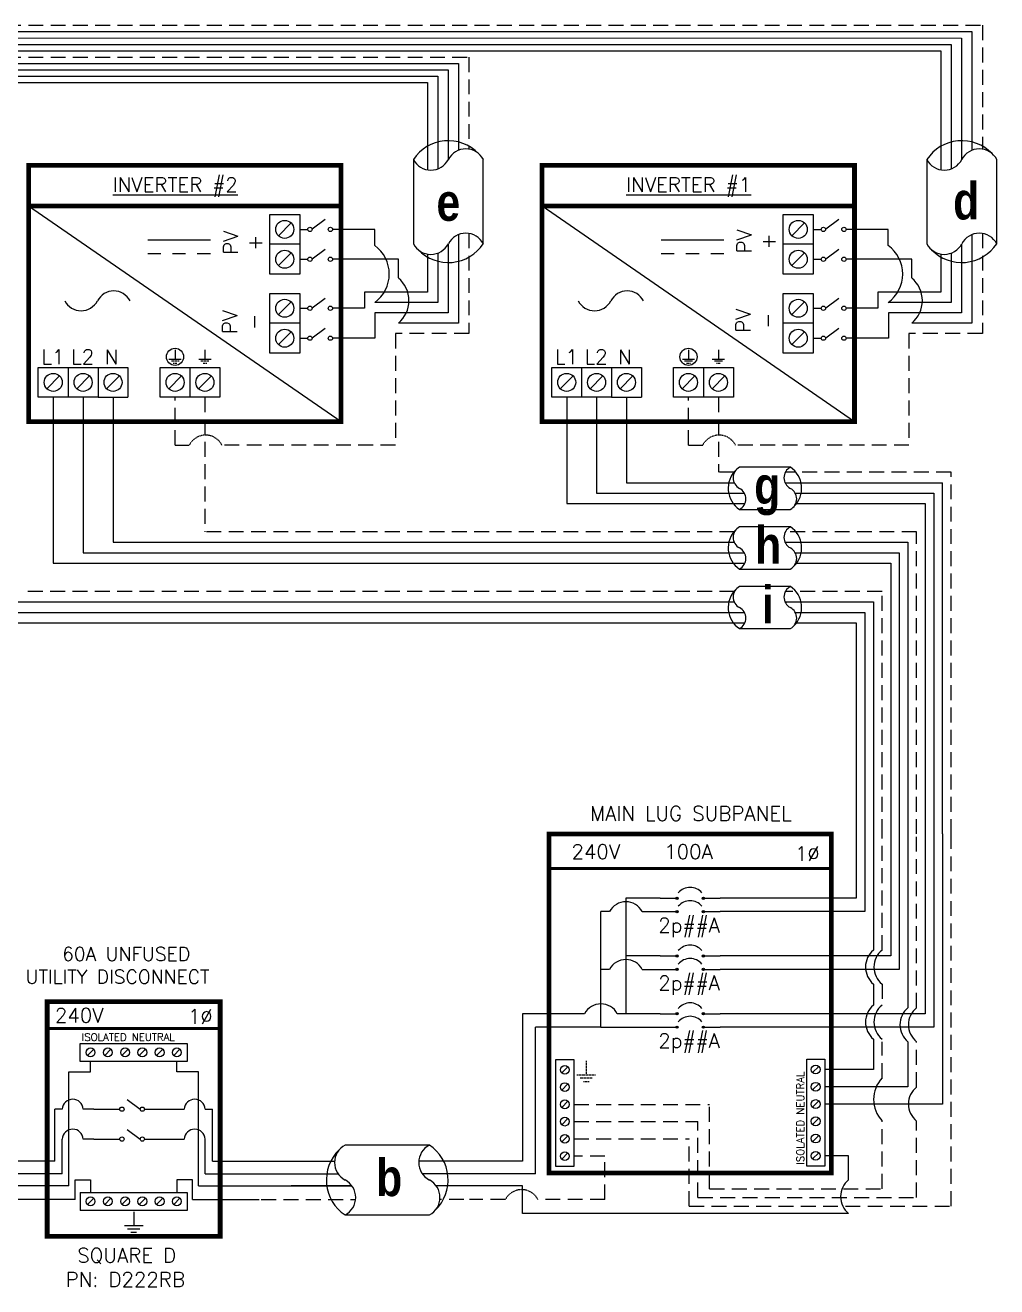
# Model space of a CAD drawing. Header units: feet. Extents: x 18740 to 19510, y 15293 to 15847.
# Drawn here: x 19249.9 to 19494.9, y 15494.3 to 15812.2 of the extents above; entities that cross this region are included whole.
import ezdxf

# ---------------------------------------------------------------- set-up
doc = ezdxf.new("R2010")
doc.units = ezdxf.units.FT
doc.header["$MEASUREMENT"] = 0
doc.linetypes.add('HIDDEN', pattern=[0.375, 0.25, -0.125])
for name, color, linetype in [('ONE LINE BLOCKS', 7, 'Continuous'), ('TABLES', 7, 'Continuous'), ('TEXT', 7, 'Continuous'), ('Z - TITLEBLOCK TXT', 7, 'Continuous')]:
    doc.layers.add(name, color=color, linetype=linetype)
doc.styles.add('ONE LINE TXT', font='techb___.ttf')
doc.styles.get("Standard").update_dxf_attribs({"font": 'simplex.shx'})

# ---------------------------------------------------------------- blocks, each defined once
blk = doc.blocks.new('*U18')
at = {"layer": 'ONE LINE BLOCKS', "linetype": 'Continuous'}
h = blk.add_hatch(color=1, dxfattribs=at)
h.dxf.hatch_style = 1
edge = h.paths.add_edge_path()
edge.add_arc((32.25, -16.19), 0.291, 0, 360)
h = blk.add_hatch(color=1, dxfattribs=at)
h.dxf.hatch_style = 1
edge = h.paths.add_edge_path()
edge.add_arc((38.92, -16.19), 0.291, 0, 360)
h = blk.add_hatch(color=1, dxfattribs=at)
h.dxf.hatch_style = 1
edge = h.paths.add_edge_path()
edge.add_arc((32.25, -19.57), 0.291, 0, 360)
h = blk.add_hatch(color=1, dxfattribs=at)
h.dxf.hatch_style = 1
edge = h.paths.add_edge_path()
edge.add_arc((38.92, -19.57), 0.291, 0, 360)
h = blk.add_hatch(color=1, dxfattribs=at)
h.dxf.hatch_style = 1
edge = h.paths.add_edge_path()
edge.add_arc((32.25, -30.75), 0.291, 0, 360)
h = blk.add_hatch(color=1, dxfattribs=at)
h.dxf.hatch_style = 1
edge = h.paths.add_edge_path()
edge.add_arc((38.92, -30.75), 0.291, 0, 360)
h = blk.add_hatch(color=1, dxfattribs=at)
h.dxf.hatch_style = 1
edge = h.paths.add_edge_path()
edge.add_arc((32.25, -34.13), 0.291, 0, 360)
h = blk.add_hatch(color=1, dxfattribs=at)
h.dxf.hatch_style = 1
edge = h.paths.add_edge_path()
edge.add_arc((38.92, -34.13), 0.291, 0, 360)
h = blk.add_hatch(color=1, dxfattribs=at)
h.dxf.hatch_style = 1
edge = h.paths.add_edge_path()
edge.add_arc((32.25, -45.31), 0.291, 0, 360)
h = blk.add_hatch(color=1, dxfattribs=at)
h.dxf.hatch_style = 1
edge = h.paths.add_edge_path()
edge.add_arc((38.92, -45.31), 0.291, 0, 360)
h = blk.add_hatch(color=1, dxfattribs=at)
h.dxf.hatch_style = 1
edge = h.paths.add_edge_path()
edge.add_arc((32.25, -48.69), 0.291, 0, 360)
h = blk.add_hatch(color=1, dxfattribs=at)
h.dxf.hatch_style = 1
edge = h.paths.add_edge_path()
edge.add_arc((38.92, -48.69), 0.291, 0, 360)
at = {"color": 7, "linetype": 'Continuous'}
for p, q in [((77.44, 0), (77.44, -16.19)), ((86.14, 0), (86.14, -30.75)), ((94.84, 0), (94.84, -45.31)), ((28.05, -16.19), (19.39, -16.19)), ((19.39, -16.19), (19.39, -30.75)), ((77.44, -16.19), (43.12, -16.19)), ((28.05, -30.75), (19.39, -30.75)), ((19.39, -30.75), (19.39, -45.31)), ((86.14, -30.75), (43.12, -30.75)), ((8.98, -45.31), (-6.7, -45.31)), ((-6.7, -45.31), (-6.7, -82.47)), ((28.05, -45.31), (17.22, -45.31)), ((94.84, -45.31), (43.12, -45.31)), ((-6.7, -82.47), (-20.02, -82.47))]:
    blk.add_line(p, q, dxfattribs=at)
at = {"color": 10, "linetype": 'Continuous'}
for p, q in [((79.61, 0), (79.61, -19.57)), ((88.31, 0), (88.31, -34.13)), ((97.01, 0), (97.01, -48.69)), ((13.1, -34.13), (13.1, -19.57)), ((15.27, -19.57), (13.1, -19.57)), ((23.51, -19.57), (28.05, -19.57)), ((79.61, -19.57), (43.12, -19.57)), ((13.1, -48.69), (13.1, -34.13)), ((15.27, -34.13), (13.1, -34.13)), ((23.51, -34.13), (28.05, -34.13)), ((88.31, -34.13), (43.12, -34.13)), ((13.1, -48.69), (-3.41, -48.69)), ((-3.41, -85.65), (-3.41, -48.69)), ((13.1, -48.69), (28.05, -48.69)), ((97.01, -48.69), (43.12, -48.69)), ((-3.41, -85.65), (-20.02, -85.65))]:
    blk.add_line(p, q, dxfattribs=at)
at = {"color": 253, "linetype": 'Continuous'}
for p, q in [((81.79, 0), (81.79, -29.26)), ((90.49, 0), (90.49, -43.82)), ((99.19, 0), (99.19, -68.07)), ((81.79, -37.81), (81.79, -43.14)), ((81.79, -51.7), (81.79, -59.36)), ((90.49, -52.37), (90.49, -63.71)), ((81.79, -59.36), (69.51, -59.36)), ((90.49, -63.71), (69.51, -63.71)), ((99.19, -68.07), (69.51, -68.07)), ((75.52, -81.12), (69.51, -81.12)), ((75.52, -87.14), (75.52, -81.12)), ((-6.7, -88.69), (-20.02, -88.69)), ((-6.7, -95.69), (-6.7, -88.69)), ((75.52, -95.69), (-6.7, -95.69))]:
    blk.add_line(p, q, dxfattribs=at)
at = {"color": 10, "linetype": 'Continuous'}
for centre in [(19.39, -21.73), (19.39, -36.29)]:
    blk.add_arc(centre, 4.65, 27.6639, 152.3361, dxfattribs=at)
at = {"color": 253, "linetype": 'Continuous'}
for centre in [(85.37, -33.53), (85.37, -47.42), (94.07, -48.09), (79.1, -91.41)]:
    blk.add_arc(centre, 5.58, 129.9215, 230.0785, dxfattribs=at)
at = {"color": 7, "linetype": 'Continuous'}
blk.add_arc((13.1, -47.47), 4.65, 27.6639, 152.3361, dxfattribs=at)
at = {"layer": 'ONE LINE BLOCKS', "lineweight": 50}
blk.add_line((0, -8.7), (71.17, -8.7), dxfattribs=at)
at = {"layer": 'ONE LINE BLOCKS', "lineweight": 50, "const_width": 1.19}
blk.add_lwpolyline([(0, -85.47), (0, 0), (71.17, 0), (71.17, -85.47)], close=True, dxfattribs=at)
at = {"layer": 'TEXT', "color": 92, "linetype": 'HIDDEN', "ltscale": 15}
for p, q in [((83.96, -29.26), (83.96, 0)), ((92.66, -43.82), (92.66, 0)), ((101.36, -93.78), (101.36, 0)), ((83.96, -37.81), (83.96, -43.14)), ((83.96, -61.47), (83.96, -52.37)), ((92.66, -63.79), (92.66, -52.37)), ((6.27, -68.14), (40.48, -68.14)), ((40.48, -89.41), (40.48, -68.14)), ((6.27, -72.49), (37.56, -72.49)), ((37.56, -91.6), (37.56, -72.49)), ((83.96, -89.41), (83.96, -72.34)), ((92.66, -91.6), (92.66, -72.34)), ((6.27, -76.84), (35.36, -76.84)), ((35.36, -93.78), (35.36, -76.84)), ((14.11, -81.19), (6.27, -81.19)), ((14.11, -92.13), (14.11, -81.19)), ((-11.01, -92.13), (-20.02, -92.13)), ((14.11, -92.13), (-2.77, -92.13)), ((37.56, -91.6), (92.66, -91.6)), ((40.48, -89.41), (83.96, -89.41)), ((35.36, -93.78), (101.36, -93.78))]:
    blk.add_line(p, q, dxfattribs=at)
at = {"layer": 'TEXT', "color": 92, "linetype": 'HIDDEN', "flags": 128}
for points in [[(9.38, -57.21), (9.38, -60.71)], [(7.04, -60.71), (11.72, -60.71)], [(10.91, -61.58), (7.85, -61.58)], [(10.1, -62.45), (8.66, -62.45)]]:
    blk.add_lwpolyline(points, dxfattribs=at)
at = {"layer": 'TEXT', "color": 92, "linetype": 'Continuous', "ltscale": 4}
for centre, radius, start, end in [((87.43, -33.53), 5.51, 129.059, 230.941), ((87.43, -47.42), 5.51, 129.059, 230.941), ((96.13, -48.09), 5.51, 129.059, 230.941), ((89.87, -66.9), 8.03, 137.3778, 222.6222), ((96.13, -68.07), 5.51, 129.059, 230.941)]:
    blk.add_arc(centre, radius, start, end, dxfattribs=at)
at = {"layer": 'TEXT', "color": 92, "linetype": 'HIDDEN', "ltscale": 0.3}
blk.add_arc((-6.89, -94.29), 4.65, 27.6639, 152.3361, dxfattribs=at)
at = {"layer": 'Z - TITLEBLOCK TXT', "color": 1, "linetype": 'Continuous'}
for p, q in [((1.73, -83.79), (1.73, -56.84)), ((1.73, -56.84), (6.27, -56.84)), ((6.27, -56.84), (6.27, -83.79)), ((64.97, -83.71), (64.97, -56.77)), ((64.97, -56.77), (69.51, -56.77)), ((69.51, -56.77), (69.51, -83.71)), ((6.27, -83.79), (1.73, -83.79)), ((69.51, -83.71), (64.97, -83.71))]:
    blk.add_line(p, q, dxfattribs=at)
at = {"layer": 'Z - TITLEBLOCK TXT', "color": 4, "linetype": 'Continuous'}
for p, q in [((4.79, -58.65), (3.22, -60.22)), ((68.02, -58.58), (66.45, -60.15)), ((4.79, -63), (3.22, -64.57)), ((68.02, -62.93), (66.45, -64.5)), ((4.79, -67.35), (3.22, -68.92)), ((68.02, -67.28), (66.45, -68.85)), ((4.79, -71.7), (3.22, -73.27)), ((68.02, -71.63), (66.45, -73.2)), ((4.79, -76.05), (3.22, -77.62)), ((68.02, -75.98), (66.45, -77.55)), ((4.79, -80.4), (3.22, -81.97)), ((68.02, -80.33), (66.45, -81.9))]:
    blk.add_line(p, q, dxfattribs=at)
at = {"layer": 'Z - TITLEBLOCK TXT', "color": 1, "linetype": 'Continuous', "flags": 128}
for points in [[(28.05, -16.19), (32.25, -16.19)], [(28.05, -16.19), (32.25, -16.19)], [(38.92, -16.19), (43.12, -16.19)], [(28.05, -19.57), (32.25, -19.57)], [(28.05, -19.57), (32.25, -19.57)], [(38.92, -19.57), (43.12, -19.57)], [(28.05, -30.75), (32.25, -30.75)], [(28.05, -30.75), (32.25, -30.75)], [(38.92, -30.75), (43.12, -30.75)], [(28.05, -34.13), (32.25, -34.13)], [(28.05, -34.13), (32.25, -34.13)], [(38.92, -34.13), (43.12, -34.13)], [(28.05, -45.31), (32.25, -45.31)], [(28.05, -45.31), (32.25, -45.31)], [(38.92, -45.31), (43.12, -45.31)], [(28.05, -48.69), (32.25, -48.69)], [(28.05, -48.69), (32.25, -48.69)], [(38.92, -48.69), (43.12, -48.69)]]:
    blk.add_lwpolyline(points, dxfattribs=at)
at = {"layer": 'Z - TITLEBLOCK TXT', "color": 1, "linetype": 'Continuous'}
for centre in [(32.25, -16.19), (38.92, -16.19), (32.25, -19.57), (38.92, -19.57), (32.25, -30.75), (38.92, -30.75), (32.25, -34.13), (38.92, -34.13), (32.25, -45.31), (38.92, -45.31), (32.25, -48.69), (38.92, -48.69)]:
    blk.add_circle(centre, 0.291, dxfattribs=at)
at = {"layer": 'Z - TITLEBLOCK TXT', "color": 4, "linetype": 'Continuous'}
for centre in [(4, -59.44), (67.24, -59.36), (4, -63.79), (67.24, -63.71), (4, -68.14), (67.24, -68.07), (4, -72.49), (67.24, -72.42), (4, -76.84), (67.24, -76.77), (4, -81.19), (67.24, -81.12)]:
    blk.add_circle(centre, 1.11, dxfattribs=at)
at = {"layer": 'Z - TITLEBLOCK TXT', "color": 1, "linetype": 'Continuous'}
for centre in [(35.58, -17.38), (35.58, -20.76), (35.58, -31.94), (35.58, -35.32), (35.58, -46.5), (35.58, -49.88)]:
    blk.add_arc(centre, 3.93, 40.3392, 139.6608, dxfattribs=at)
at = {"layer": 'TABLES', "color": 1, "linetype": 'Continuous'}
for p in [(27.55, -24.8), (27.55, -39.36), (27.55, -53.92)]:
    blk.add_text('2p##A', height=3.658, dxfattribs=at).set_placement(p)
at = {"layer": 'TABLES', "color": 4, "linetype": 'Continuous'}
blk.add_text('ISOLATED NEUTRAL', height=1.8743, rotation=90, dxfattribs=at).set_placement((64.31, -83.35))
at = {"layer": 'TEXT', "color": 1, "attachment_point": 5}
for s, width, gutter_width, insert, char_height in [('MAIN LUG SUBPANEL ', 62.3984, 7.17, (35.78, 5.18), 3.6576), ('240V', 0.1481, 0.75, (11.79, -4.45), 3.658), ('100A', 0.1481, 0.75, (35.17, -4.45), 3.658), ('1∅', 0.1481, 0.75, (65.15, -4.96), 3.658)]:
    blk.add_mtext_dynamic_manual_height_columns(s, width=width, gutter_width=gutter_width, heights=[0], dxfattribs=dict(at, insert=insert, char_height=char_height))
blk = doc.blocks.new('M_UTILITY DISCONNECT')
at = {"color": 253, "linetype": 'Continuous'}
for p, q in [((2.699, 0.611), (2.699, 5.706)), ((2.699, 5.706), (3.671, 5.706)), ((3.671, 5.706), (3.671, 6.168)), ((7.524, 5.706), (7.524, 6.168)), ((8.496, 5.706), (7.524, 5.706)), ((8.496, 0.611), (8.496, 5.706)), ((2.699, 0.611), (0, 0.611)), ((8.496, 0.611), (11.195, 0.611))]:
    blk.add_line(p, q, dxfattribs=at)
at = {"color": 7, "linetype": 'Continuous'}
for p, q in [((2.078, 1.711), (2.078, 4.034)), ((2.408, 4.034), (2.078, 4.034)), ((3.809, 4.034), (3.343, 4.034)), ((7.386, 4.034), (7.853, 4.034)), ((8.788, 4.034), (9.118, 4.034)), ((9.118, 1.711), (9.118, 4.034)), ((2.078, 1.711), (0, 1.711)), ((9.118, 1.711), (11.195, 1.711))]:
    blk.add_line(p, q, dxfattribs=at)
at = {"color": 10, "linetype": 'Continuous'}
for p, q in [((2.408, 1.149), (2.408, 2.699)), ((3.809, 2.699), (3.343, 2.699)), ((7.386, 2.699), (7.853, 2.699)), ((8.787, 1.149), (8.788, 2.699)), ((2.408, 1.149), (0, 1.149)), ((8.787, 1.149), (11.195, 1.149))]:
    blk.add_line(p, q, dxfattribs=at)
at = {"color": 7, "linetype": 'Continuous'}
for centre in [(2.875, 4.008), (8.32, 4.008)]:
    blk.add_arc(centre, 0.468, 3.2819, 176.7181, dxfattribs=at)
at = {"color": 10, "linetype": 'Continuous'}
for centre in [(2.875, 2.672), (8.32, 2.672)]:
    blk.add_arc(centre, 0.468, 3.2819, 176.7181, dxfattribs=at)
at = {"layer": 'ONE LINE BLOCKS', "lineweight": 50}
blk.add_line((1.732, 7.637), (9.459, 7.637), dxfattribs=at)
at = {"layer": 'ONE LINE BLOCKS', "lineweight": 50, "const_width": 0.21}
blk.add_lwpolyline([(1.732, -1.647), (1.732, 8.836), (9.459, 8.836), (9.459, -1.647)], close=True, dxfattribs=at)
at = {"layer": 'TEXT', "color": 92, "linetype": 'HIDDEN', "ltscale": 15}
for p, q in [((2.978, 0), (2.978, 0.875)), ((2.978, 0.875), (3.671, 0.875)), ((3.671, 0.875), (3.671, 0.319)), ((8.217, 0.875), (7.524, 0.875)), ((7.524, 0.875), (7.524, 0.319)), ((8.217, 0), (8.217, 0.875)), ((2.978, 0), (0, 0)), ((8.217, 0), (11.195, 0))]:
    blk.add_line(p, q, dxfattribs=at)
at = {"layer": 'TEXT', "color": 92, "linetype": 'Continuous', "flags": 128}
for points in [[(5.598, -0.543), (5.598, -1.164)], [(5.183, -1.164), (6.012, -1.164)], [(5.869, -1.317), (5.327, -1.317)], [(5.725, -1.471), (5.47, -1.471)]]:
    blk.add_lwpolyline(points, dxfattribs=at)
at = {"layer": 'Z - TITLEBLOCK TXT', "color": 1, "linetype": 'Continuous'}
for p, q in [((3.211, 6.168), (3.211, 6.972)), ((3.211, 6.972), (7.984, 6.972)), ((7.984, 6.972), (7.984, 6.168)), ((7.984, 6.168), (3.211, 6.168)), ((3.809, 4.034), (4.973, 4.034)), ((5.309, 4.468), (5.887, 4.036)), ((6.078, 4.034), (7.386, 4.034)), ((5.309, 3.134), (5.887, 2.701)), ((3.809, 2.699), (4.973, 2.699)), ((6.078, 2.699), (7.386, 2.699)), ((3.211, 0.319), (7.984, 0.319)), ((3.211, 0.319), (3.211, -0.485)), ((7.984, 0.319), (7.984, -0.485)), ((7.984, -0.485), (3.211, -0.485))]:
    blk.add_line(p, q, dxfattribs=at)
at = {"layer": 'Z - TITLEBLOCK TXT', "color": 4, "linetype": 'Continuous'}
for p, q in [((3.81, 6.71), (3.531, 6.431)), ((4.581, 6.71), (4.302, 6.431)), ((5.351, 6.71), (5.073, 6.431)), ((6.122, 6.71), (5.844, 6.431)), ((6.893, 6.71), (6.614, 6.431)), ((7.664, 6.71), (7.385, 6.431)), ((3.81, 0.056), (3.531, -0.223)), ((4.581, 0.056), (4.302, -0.223)), ((5.351, 0.056), (5.073, -0.223)), ((6.122, 0.056), (5.844, -0.223)), ((6.893, 0.056), (6.614, -0.223)), ((7.664, 0.056), (7.385, -0.223))]:
    blk.add_line(p, q, dxfattribs=at)
for centre in [(3.671, 6.57), (4.441, 6.57), (5.212, 6.57), (5.983, 6.57), (6.754, 6.57), (7.524, 6.57), (3.671, -0.083), (4.441, -0.083), (5.212, -0.083), (5.983, -0.083), (6.754, -0.083), (7.524, -0.083)]:
    blk.add_circle(centre, 0.197, dxfattribs=at)
at = {"layer": 'Z - TITLEBLOCK TXT', "color": 1, "linetype": 'Continuous'}
for centre in [(5.069, 4.034), (5.983, 4.034), (5.069, 2.699), (5.983, 2.699)]:
    blk.add_circle(centre, 0.0959, dxfattribs=at)
at = {"layer": 'TABLES', "color": 4, "linetype": 'Continuous'}
blk.add_text('ISOLATED NEUTRAL', height=0.33207, dxfattribs=at).set_placement((3.275, 7.089))
at = {"layer": 'TEXT', "color": 1}
for s, width, gutter_width, heights, insert, char_height, attachment_point in [('\\A1;\\pi2.3006; 60A UNFUSED \\P\\pi1.0912;UTILITY DISCONNECT', 11.50802, 0, [1.916], (-0.322, 11.272), 0.612, 1), ('240V', 0.14806, 0.75, [0], (3.162, 8.227), 0.648, 5), ('1∅', 0.14806, 0.75, [0], (8.576, 8.174), 0.648, 5), ('\\A1;\\pi1.5665,t4.8065;SQUARE D\\P\\pi1.042,t4.282;PN: D222RB', 8.03936, 0.203, [2.349], (1.51, -2.167), 0.648, 1)]:
    blk.add_mtext_dynamic_manual_height_columns(s, width=width, gutter_width=gutter_width, heights=heights, dxfattribs=dict(at, insert=insert, char_height=char_height, attachment_point=attachment_point))

msp = doc.modelspace()

# ---------------------------------------------------------------- linework, layer by layer
at = {"color": 7, "linetype": 'Continuous'}
for p, q in [((19121.36, 15810.62), (19488.61, 15810.62)), ((19488.61, 15810.62), (19488.61, 15780.7)), ((19121.36, 15807.41), (19483.37, 15807.41)), ((19483.37, 15807.41), (19483.37, 15776.04)), ((19121.36, 15802.59), (19359.18, 15802.58)), ((19359.18, 15802.58), (19359.18, 15780.7)), ((19121.36, 15799.37), (19353.93, 15799.37)), ((19353.93, 15799.37), (19353.93, 15776.04)), ((19347.8, 15778.39), (19347.8, 15757.15)), ((19365.42, 15757.15), (19365.42, 15778.39)), ((19477.23, 15778.39), (19477.23, 15757.15)), ((19494.86, 15757.15), (19494.86, 15778.39)), ((19338.05, 15760.78), (19327.42, 15760.78)), ((19338.05, 15756.67), (19338.05, 15760.78)), ((19359.18, 15759.46), (19359.18, 15737.12)), ((19467.48, 15760.78), (19456.85, 15760.78)), ((19467.48, 15756.67), (19467.48, 15760.78)), ((19488.61, 15759.46), (19488.61, 15737.12)), ((19344.01, 15753.24), (19327.42, 15753.24)), ((19344.01, 15748.52), (19344.01, 15753.24)), ((19353.93, 15754.79), (19353.93, 15742.37)), ((19473.44, 15753.24), (19456.85, 15753.24)), ((19473.44, 15748.52), (19473.44, 15753.24)), ((19483.37, 15754.79), (19483.37, 15742.37)), ((19353.93, 15742.37), (19338.05, 15742.37)), ((19483.37, 15742.37), (19467.48, 15742.37)), ((19359.18, 15737.12), (19344.01, 15737.12)), ((19488.61, 15737.12), (19473.44, 15737.12)), ((19257.01, 15718.45), (19257.01, 15676.64)), ((19386.44, 15718.45), (19386.44, 15691.66)), ((19442.82, 15700.82), (19430, 15700.82)), ((19386.44, 15691.66), (19431.37, 15691.66)), ((19430, 15690.19), (19442.82, 15690.19)), ((19444.18, 15691.66), (19476.81, 15691.66)), ((19476.81, 15691.66), (19476.81, 15608.38)), ((19442.82, 15685.79), (19430, 15685.79)), ((19257.01, 15676.64), (19431.37, 15676.64)), ((19444.18, 15676.64), (19468.11, 15676.64)), ((19468.11, 15676.64), (19468.11, 15608.38)), ((19430, 15675.16), (19442.82, 15675.16)), ((19442.82, 15670.77), (19430, 15670.77)), ((19238.77, 15661.61), (19431.37, 15661.61)), ((19430, 15660.14), (19442.82, 15660.14)), ((19444.18, 15661.61), (19459.41, 15661.61)), ((19459.41, 15661.61), (19459.41, 15608.38)), ((19351.83, 15529.98), (19330.58, 15529.98)), ((19308.89, 15525.91), (19327.93, 15525.91)), ((19361.95, 15525.91), (19349.17, 15525.91)), ((19330.58, 15512.35), (19351.83, 15512.35))]:
    msp.add_line(p, q, dxfattribs=at)
at = {"color": 253, "linetype": 'Continuous'}
for p, q in [((19121.36, 15809.02), (19485.99, 15809.01)), ((19485.99, 15809.01), (19485.99, 15778.29)), ((19121.36, 15805.8), (19480.74, 15805.8)), ((19480.74, 15805.8), (19480.74, 15775.81)), ((19121.36, 15800.98), (19356.56, 15800.98)), ((19356.56, 15800.98), (19356.56, 15778.29)), ((19121.36, 15797.76), (19351.31, 15797.76)), ((19351.31, 15797.76), (19351.31, 15775.81)), ((19356.56, 15757.04), (19356.56, 15739.75)), ((19485.99, 15757.04), (19485.99, 15739.75)), ((19351.31, 15754.56), (19351.31, 15744.99)), ((19480.74, 15754.56), (19480.74, 15744.99)), ((19351.31, 15744.99), (19335.47, 15744.99)), ((19335.47, 15744.99), (19335.47, 15740.88)), ((19480.74, 15744.99), (19464.91, 15744.99)), ((19464.91, 15744.99), (19464.91, 15740.88)), ((19335.47, 15740.88), (19327.42, 15740.88)), ((19356.56, 15739.75), (19338.1, 15739.75)), ((19338.1, 15739.75), (19338.1, 15733.35)), ((19464.91, 15740.88), (19456.85, 15740.88)), ((19485.99, 15739.75), (19467.53, 15739.75)), ((19467.53, 15739.75), (19467.53, 15733.35)), ((19338.1, 15733.35), (19327.42, 15733.35)), ((19467.53, 15733.35), (19456.85, 15733.35)), ((19272.08, 15718.45), (19272.08, 15681.9)), ((19401.51, 15718.45), (19401.51, 15696.92)), ((19401.51, 15696.92), (19428.66, 15696.92)), ((19441.48, 15696.92), (19481.16, 15696.92)), ((19481.16, 15608.38), (19481.16, 15696.92)), ((19272.08, 15681.9), (19428.66, 15681.9)), ((19441.48, 15681.9), (19472.46, 15681.9)), ((19472.46, 15681.9), (19472.46, 15608.38)), ((19246.05, 15666.87), (19428.66, 15666.87)), ((19441.48, 15666.87), (19463.76, 15666.87)), ((19463.76, 15666.87), (19463.76, 15608.38)), ((19305.38, 15519.69), (19332.29, 15519.69)), ((19332.29, 15519.69), (19316.97, 15519.69)), ((19361.95, 15519.69), (19353.54, 15519.69))]:
    msp.add_line(p, q, dxfattribs=at)
at = {"color": 10, "linetype": 'Continuous'}
for p, q in [((19264.54, 15718.45), (19264.54, 15679.27)), ((19393.97, 15718.45), (19393.97, 15694.29)), ((19393.97, 15694.29), (19431.24, 15694.29)), ((19444.05, 15694.29), (19478.99, 15694.29)), ((19478.99, 15694.29), (19478.99, 15608.38)), ((19264.54, 15679.27), (19431.24, 15679.27)), ((19444.05, 15679.27), (19470.29, 15679.27)), ((19470.29, 15679.27), (19470.29, 15608.38)), ((19241.99, 15664.24), (19431.24, 15664.24)), ((19444.05, 15664.24), (19461.59, 15664.24)), ((19461.59, 15664.24), (19461.59, 15608.38)), ((19307.02, 15522.73), (19328.81, 15522.73)), ((19361.95, 15522.73), (19350.05, 15522.73))]:
    msp.add_line(p, q, dxfattribs=at)
at = {"color": 7, "linetype": 'Continuous'}
for centre, radius, start, end in [((19356.61, 15772.54), 10.58, 43.9732, 146.4265), ((19486.04, 15772.54), 10.58, 43.9732, 146.4265), ((19356.61, 15763), 10.58, 223.9732, 326.4265), ((19486.04, 15763), 10.58, 223.9732, 326.4265), ((19433.53, 15695.5), 6.38, 133.9732, 236.4265), ((19439.29, 15695.5), 6.38, 313.9732, 56.4265), ((19439.29, 15680.48), 6.38, 313.9732, 56.4265), ((19433.53, 15680.48), 6.38, 133.9732, 236.4265), ((19433.53, 15665.45), 6.38, 133.9732, 236.4265), ((19439.29, 15665.45), 6.38, 313.9732, 56.4265), ((19345.98, 15521.17), 10.58, 313.9732, 56.4265), ((19336.43, 15521.17), 10.58, 133.9732, 236.4265)]:
    msp.add_arc(centre, radius, start, end, dxfattribs=at)
at = {"layer": 'ONE LINE BLOCKS', "lineweight": 50, "const_width": 1.19}
for points in [[(19250.79, 15712.29), (19250.79, 15776.94), (19329.56, 15776.94), (19329.56, 15712.29)], [(19250.79, 15766.66), (19250.79, 15776.94), (19329.56, 15776.94), (19329.56, 15766.66)], [(19380.22, 15712.29), (19380.22, 15776.94), (19458.99, 15776.94), (19458.99, 15712.29)], [(19380.22, 15766.66), (19380.22, 15776.94), (19458.99, 15776.94), (19458.99, 15766.66)]]:
    msp.add_lwpolyline(points, close=True, dxfattribs=at)
at = {"layer": 'TEXT', "color": 92, "linetype": 'HIDDEN', "ltscale": 15}
for p, q in [((19121.36, 15812.23), (19491.23, 15812.23)), ((19491.23, 15812.23), (19491.23, 15780.99)), ((19121.36, 15804.19), (19361.8, 15804.19)), ((19361.8, 15804.19), (19361.8, 15780.99)), ((19361.8, 15759.75), (19361.8, 15734.5)), ((19491.23, 15759.75), (19491.23, 15734.5)), ((19361.8, 15734.5), (19343.29, 15734.5)), ((19343.29, 15734.5), (19343.29, 15706.42)), ((19491.23, 15734.5), (19472.72, 15734.5)), ((19472.72, 15734.5), (19472.72, 15706.42)), ((19287.71, 15706.42), (19287.71, 15718.45)), ((19295.25, 15718.45), (19295.25, 15684.53)), ((19417.14, 15706.42), (19417.14, 15718.45)), ((19424.68, 15718.45), (19424.68, 15699.55)), ((19287.71, 15706.42), (19291.31, 15706.42)), ((19343.29, 15706.42), (19299.55, 15706.42)), ((19417.14, 15706.42), (19420.75, 15706.42)), ((19472.72, 15706.42), (19428.98, 15706.42)), ((19428.74, 15699.55), (19424.68, 15699.55)), ((19483.34, 15699.55), (19441.55, 15699.55)), ((19483.34, 15608.38), (19483.34, 15699.55)), ((19428.74, 15684.53), (19295.25, 15684.53)), ((19474.64, 15684.53), (19441.55, 15684.53)), ((19474.64, 15608.38), (19474.64, 15684.53)), ((19428.74, 15669.5), (19249.69, 15669.5)), ((19465.94, 15669.5), (19441.55, 15669.5)), ((19465.94, 15608.38), (19465.94, 15669.5)), ((19303.81, 15516.25), (19333.22, 15516.25)), ((19360.53, 15516.25), (19354.47, 15516.25))]:
    msp.add_line(p, q, dxfattribs=at)
at = {"layer": 'TEXT', "color": 92, "linetype": 'Continuous', "flags": 128}
for points in [[(19287.71, 15730.4), (19287.71, 15728.1)], [(19295.25, 15730.4), (19295.25, 15728.1)], [(19417.15, 15730.4), (19417.14, 15728.1)], [(19424.68, 15730.4), (19424.68, 15728.1)], [(19286.18, 15728.1), (19289.25, 15728.1)], [(19293.71, 15728.1), (19296.78, 15728.1)], [(19415.61, 15728.1), (19418.68, 15728.1)], [(19418.15, 15727.53), (19416.14, 15727.53)], [(19423.14, 15728.1), (19426.21, 15728.1)], [(19425.68, 15727.53), (19423.67, 15727.53)]]:
    msp.add_lwpolyline(points, dxfattribs=at)
at = {"layer": 'TEXT', "color": 92, "linetype": 'HIDDEN', "flags": 128}
for points in [[(19288.72, 15727.53), (19286.71, 15727.53)], [(19288.18, 15726.96), (19287.24, 15726.96)], [(19296.25, 15727.53), (19294.24, 15727.53)], [(19295.72, 15726.96), (19294.78, 15726.96)], [(19417.61, 15726.96), (19416.67, 15726.96)], [(19425.15, 15726.96), (19424.21, 15726.96)]]:
    msp.add_lwpolyline(points, dxfattribs=at)
at = {"layer": 'TEXT', "color": 92, "linetype": 'Continuous'}
for centre in [(19287.71, 15728.65), (19417.14, 15728.65)]:
    msp.add_circle(centre, 2.17, dxfattribs=at)
at = {"layer": 'TEXT', "color": 92, "linetype": 'HIDDEN', "ltscale": 0.3}
for centre in [(19295.43, 15704.26), (19424.87, 15704.26)]:
    msp.add_arc(centre, 4.65, 27.6639, 152.3361, dxfattribs=at)
at = {"layer": 'Z - TITLEBLOCK TXT', "color": 7, "linetype": 'Continuous'}
for p, q in [((19329.56, 15712.29), (19250.79, 15766.66)), ((19458.99, 15712.29), (19380.22, 15766.66)), ((19296.61, 15758.05), (19280.85, 15758.05)), ((19426.04, 15758.05), (19410.28, 15758.05)), ((19284.14, 15754.64), (19280.85, 15754.64)), ((19290.38, 15754.64), (19287.08, 15754.64)), ((19296.61, 15754.64), (19293.32, 15754.64)), ((19413.57, 15754.64), (19410.28, 15754.64)), ((19419.81, 15754.64), (19416.51, 15754.64)), ((19426.04, 15754.64), (19422.75, 15754.64))]:
    msp.add_line(p, q, dxfattribs=at)
at = {"layer": 'Z - TITLEBLOCK TXT', "color": 1, "linetype": 'Continuous'}
for p, q in [((19311.61, 15749.48), (19311.61, 15764.55)), ((19311.61, 15764.55), (19319.14, 15764.55)), ((19311.61, 15749.48), (19311.61, 15764.55)), ((19319.14, 15764.55), (19319.14, 15749.48)), ((19319.14, 15764.55), (19319.14, 15757.01)), ((19325.57, 15763.24), (19322.31, 15760.8)), ((19441.04, 15749.48), (19441.04, 15764.55)), ((19441.04, 15764.55), (19448.57, 15764.55)), ((19441.04, 15749.48), (19441.04, 15764.55)), ((19448.57, 15764.55), (19448.57, 15749.48)), ((19448.57, 15764.55), (19448.57, 15757.01)), ((19455, 15763.24), (19451.74, 15760.8)), ((19319.14, 15760.78), (19321.18, 15760.78)), ((19448.57, 15760.78), (19450.61, 15760.78)), ((19319.14, 15757.01), (19311.61, 15757.01)), ((19325.57, 15755.71), (19322.31, 15753.26)), ((19448.57, 15757.01), (19441.04, 15757.01)), ((19455, 15755.71), (19451.74, 15753.26)), ((19319.14, 15753.24), (19321.18, 15753.24)), ((19448.57, 15753.24), (19450.61, 15753.24)), ((19319.14, 15749.48), (19311.61, 15749.48)), ((19448.57, 15749.48), (19441.04, 15749.48)), ((19311.61, 15729.58), (19311.61, 15744.65)), ((19311.61, 15744.65), (19319.14, 15744.65)), ((19319.14, 15744.65), (19319.14, 15737.12)), ((19325.57, 15743.34), (19322.31, 15740.9)), ((19441.04, 15729.58), (19441.04, 15744.65)), ((19441.04, 15744.65), (19448.57, 15744.65)), ((19448.57, 15744.65), (19448.57, 15737.12)), ((19455, 15743.34), (19451.74, 15740.9)), ((19319.14, 15740.88), (19321.18, 15740.88)), ((19448.57, 15740.88), (19450.61, 15740.88)), ((19319.14, 15737.12), (19311.61, 15737.12)), ((19319.14, 15737.12), (19319.14, 15729.58)), ((19448.57, 15737.12), (19441.04, 15737.12)), ((19448.57, 15737.12), (19448.57, 15729.58)), ((19319.14, 15733.35), (19321.18, 15733.35)), ((19325.57, 15735.81), (19322.31, 15733.37)), ((19448.57, 15733.35), (19450.61, 15733.35)), ((19455, 15735.81), (19451.74, 15733.37)), ((19319.14, 15729.58), (19311.61, 15729.58)), ((19448.57, 15729.58), (19441.04, 15729.58)), ((19253.24, 15725.99), (19268.31, 15725.99)), ((19253.24, 15718.45), (19253.24, 15725.99)), ((19253.24, 15725.99), (19260.77, 15725.99)), ((19260.77, 15725.99), (19260.77, 15718.45)), ((19268.31, 15725.99), (19268.31, 15718.45)), ((19268.31, 15725.99), (19275.84, 15725.99)), ((19275.84, 15725.99), (19275.84, 15718.45)), ((19283.95, 15725.99), (19299.02, 15725.99)), ((19283.95, 15718.45), (19283.95, 15725.99)), ((19283.95, 15725.99), (19291.48, 15725.99)), ((19291.48, 15725.99), (19291.48, 15718.45)), ((19299.02, 15725.99), (19299.02, 15718.45)), ((19382.67, 15725.99), (19397.74, 15725.99)), ((19382.67, 15718.45), (19382.67, 15725.99)), ((19382.67, 15725.99), (19390.21, 15725.99)), ((19390.21, 15725.99), (19390.21, 15718.45)), ((19397.74, 15725.99), (19397.74, 15718.45)), ((19397.74, 15725.99), (19405.27, 15725.99)), ((19405.27, 15725.99), (19405.27, 15718.45)), ((19413.38, 15725.99), (19428.45, 15725.99)), ((19413.38, 15718.45), (19413.38, 15725.99)), ((19413.38, 15725.99), (19420.91, 15725.99)), ((19420.91, 15725.99), (19420.91, 15718.45)), ((19428.45, 15725.99), (19428.45, 15718.45)), ((19268.31, 15718.45), (19253.24, 15718.45)), ((19268.31, 15718.45), (19275.84, 15718.45)), ((19299.02, 15718.45), (19283.95, 15718.45)), ((19397.74, 15718.45), (19382.67, 15718.45)), ((19397.74, 15718.45), (19405.27, 15718.45)), ((19428.45, 15718.45), (19413.38, 15718.45))]:
    msp.add_line(p, q, dxfattribs=at)
at = {"layer": 'Z - TITLEBLOCK TXT', "color": 4, "linetype": 'Continuous'}
for p, q in [((19316.98, 15762.39), (19313.77, 15759.17)), ((19446.41, 15762.39), (19443.2, 15759.17)), ((19316.98, 15754.85), (19313.77, 15751.64)), ((19446.41, 15754.85), (19443.2, 15751.64)), ((19316.98, 15742.49), (19313.77, 15739.28)), ((19446.41, 15742.49), (19443.2, 15739.28)), ((19316.98, 15734.96), (19313.77, 15731.74)), ((19446.41, 15734.96), (19443.2, 15731.74)), ((19258.61, 15723.83), (19255.4, 15720.62)), ((19266.15, 15723.83), (19262.93, 15720.62)), ((19273.68, 15723.83), (19270.47, 15720.62)), ((19289.32, 15723.83), (19286.11, 15720.62)), ((19296.86, 15723.83), (19293.64, 15720.62)), ((19388.05, 15723.83), (19384.83, 15720.62)), ((19395.58, 15723.83), (19392.37, 15720.62)), ((19403.11, 15723.83), (19399.9, 15720.62)), ((19418.75, 15723.83), (19415.54, 15720.62)), ((19426.29, 15723.83), (19423.07, 15720.62))]:
    msp.add_line(p, q, dxfattribs=at)
for centre in [(19315.37, 15760.78), (19444.8, 15760.78), (19315.37, 15753.24), (19444.8, 15753.24), (19315.37, 15740.88), (19444.8, 15740.88), (19315.37, 15733.35), (19444.8, 15733.35), (19257.01, 15722.22), (19264.54, 15722.22), (19272.08, 15722.22), (19287.71, 15722.22), (19295.25, 15722.22), (19386.44, 15722.22), (19393.97, 15722.22), (19401.51, 15722.22), (19417.14, 15722.22), (19424.68, 15722.22)]:
    msp.add_circle(centre, 2.27, dxfattribs=at)
at = {"layer": 'Z - TITLEBLOCK TXT', "color": 1, "linetype": 'Continuous'}
for centre in [(19321.72, 15760.78), (19326.88, 15760.78), (19451.15, 15760.78), (19456.31, 15760.78), (19321.72, 15753.24), (19326.88, 15753.24), (19451.15, 15753.24), (19456.31, 15753.24), (19321.72, 15740.88), (19326.88, 15740.88), (19451.15, 15740.88), (19456.31, 15740.88), (19321.72, 15733.35), (19326.88, 15733.35), (19451.15, 15733.35), (19456.31, 15733.35)]:
    msp.add_circle(centre, 0.541, dxfattribs=at)
at = {"layer": 'Z - TITLEBLOCK TXT', "linetype": 'Continuous'}
for centre, radius, start, end in [((19361.02, 15776.08), 4.98, 27.6639, 152.3361), ((19490.45, 15776.08), 4.98, 27.6639, 152.3361), ((19352.2, 15780.7), 4.98, 207.6639, 332.3361), ((19481.63, 15780.7), 4.98, 207.6639, 332.3361), ((19361.02, 15754.84), 4.98, 27.6639, 152.3361), ((19490.45, 15754.84), 4.98, 27.6639, 152.3361), ((19332.92, 15749.52), 8.8, 305.6505, 54.3495), ((19352.2, 15759.46), 4.98, 207.6639, 332.3361), ((19462.35, 15749.52), 8.8, 305.6505, 54.3495), ((19481.63, 15759.46), 4.98, 207.6639, 332.3361), ((19339.24, 15742.82), 7.43, 309.9338, 50.0662), ((19468.67, 15742.82), 7.43, 309.9338, 50.0662), ((19264.02, 15744.92), 4.65, 207.6639, 332.3361), ((19272.26, 15740.6), 4.65, 27.6639, 152.3361), ((19393.46, 15744.92), 4.65, 207.6639, 332.3361), ((19401.69, 15740.6), 4.65, 27.6639, 152.3361), ((19431.4, 15698.16), 3, 117.6639, 242.3361), ((19444.21, 15698.16), 3, 117.6639, 242.3361), ((19428.61, 15692.84), 3, 297.6639, 62.3361), ((19441.42, 15692.84), 3, 297.6639, 62.3361), ((19431.4, 15683.14), 3, 117.6639, 242.3361), ((19444.21, 15683.14), 3, 117.6639, 242.3361), ((19428.61, 15677.82), 3, 297.6639, 62.3361), ((19441.42, 15677.82), 3, 297.6639, 62.3361), ((19431.4, 15668.11), 3, 117.6639, 242.3361), ((19444.21, 15668.11), 3, 117.6639, 242.3361), ((19428.61, 15662.8), 3, 297.6639, 62.3361), ((19441.42, 15662.8), 3, 297.6639, 62.3361), ((19332.89, 15525.57), 4.98, 117.6639, 242.3361), ((19354.14, 15525.57), 4.98, 117.6639, 242.3361), ((19328.27, 15516.76), 4.98, 297.6639, 62.3361), ((19349.52, 15516.76), 4.98, 297.6639, 62.3361)]:
    msp.add_arc(centre, radius, start, end, dxfattribs=at)

# ---------------------------------------------------------------- block references
msp.add_blockref('*U18', (19381.97, 15608.38))
at = {"color": 155, "true_color": 0x647190, "xscale": 5.644441731736358, "yscale": 5.644441731736358, "zscale": 5.644441731736358}
msp.add_blockref('M_UTILITY DISCONNECT', (19245.7, 15516.25), dxfattribs=at)

# ---------------------------------------------------------------- texts
at = {"layer": 'TABLES', "color": 1, "linetype": 'Continuous'}
for s, p in [('%%UINVERTER #2', (19272, 15770.21)), ('%%UINVERTER #1', (19401.43, 15770.21))]:
    msp.add_text(s, height=3.6576, dxfattribs=at).set_placement(p)
at = {"layer": 'TEXT', "color": 1, "char_height": 3.658, "attachment_point": 5, "rotation": 90}
for s, width, insert in [('PV +', 2.8378, (19304.77, 15757.42)), ('PV +', 2.8378, (19434.21, 15757.76)), ('PV -', 2.8013, (19304.55, 15737.45)), ('PV -', 2.8013, (19433.98, 15737.78))]:
    msp.add_mtext_dynamic_manual_height_columns(s, width=width, gutter_width=0.75, heights=[0], dxfattribs=dict(at, insert=insert))
at = {"layer": 'TEXT', "color": 1, "attachment_point": 5}
for s, insert, char_height in [('L1', (19256.95, 15728.63), 3.658), ('L2', (19264.41, 15728.66), 3.658), ('N', (19271.66, 15728.6), 3.66), ('L1', (19386.38, 15728.63), 3.658), ('L2', (19393.84, 15728.66), 3.658), ('N', (19401.09, 15728.6), 3.66)]:
    msp.add_mtext_dynamic_manual_height_columns(s, width=0.1481, gutter_width=0.75, heights=[0], dxfattribs=dict(at, insert=insert, char_height=char_height))
at = {"layer": 'Z - TITLEBLOCK TXT', "color": 1, "linetype": 'Continuous', "char_height": 9.3833, "attachment_point": 1, "style": 'ONE LINE TXT'}
for s, insert in [('{\\W1;\\C256;d}', (19483.86, 15772.66)), ('{\\W1;\\C256;e}', (19353.61, 15772.32)), ('{\\W1;\\C256;g}', (19433.71, 15700.94)), ('{\\W1;\\C256;h}', (19433.95, 15685.92)), ('{\\W1;\\C256;i}', (19435.67, 15670.89)), ('{\\W1;\\C256;b}', (19338.41, 15526.49))]:
    msp.add_mtext_dynamic_manual_height_columns(s, width=0.1385, gutter_width=2.13, heights=[0], dxfattribs=dict(at, insert=insert))

doc.saveas('drawing.dxf')
